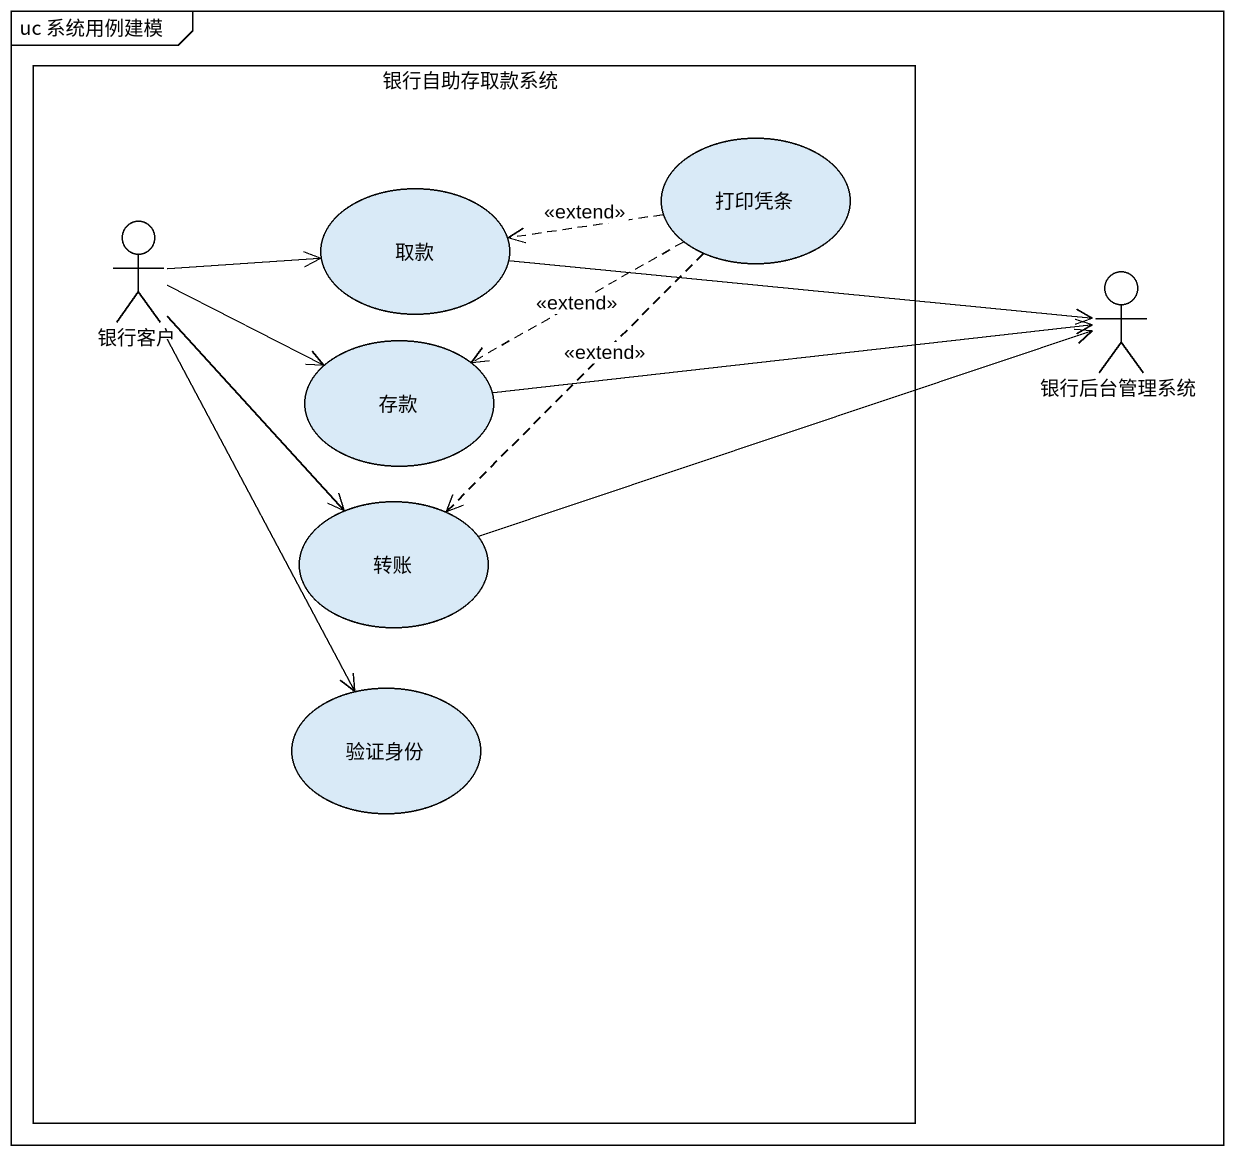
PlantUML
@startuml
mainframe uc 系统用例建模
rectangle 银行自助存取款系统 {
  usecase 打印凭条
  actor 银行客户
  usecase 取款
  usecase 存款
  usecase 转账
  usecase 验证身份
}
actor 银行后台管理系统
打印凭条 .left.> 取款 : <<extend>>
打印凭条 .left.> 存款 : <<extend>>
打印凭条 ..> 转账 : <<extend>>
银行客户 -right-> 取款
银行客户 -right-> 存款
银行客户 --> 转账
银行客户 --> 验证身份
取款 -right-> 银行后台管理系统
存款 -right-> 银行后台管理系统
转账 -right-> 银行后台管理系统
@enduml
